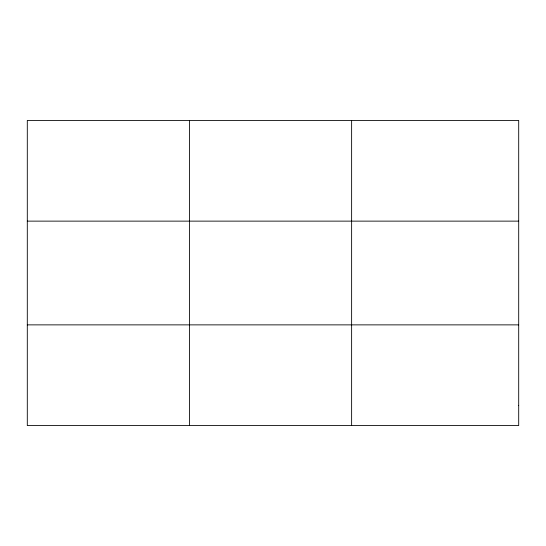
<?xml version="1.0" encoding="UTF-8"?>
<svg xmlns="http://www.w3.org/2000/svg" width="546" height="546" viewBox="0 0 546 546"><rect width="100%" height="100%" fill="white"/><g stroke="black" fill="none" stroke-linecap="round" stroke-linejoin="round"><path stroke-width="0.82" d="M189.462 425.566L189.462 120.434M351.624 425.566L351.624 120.434M27.3 221.13L518.7 221.13M27.3 324.87L518.7 324.87M518.7 405.425L518.7 425.566L27.3 425.566L27.3 120.434L518.7 120.434L518.7 405.425"/></g></svg>
